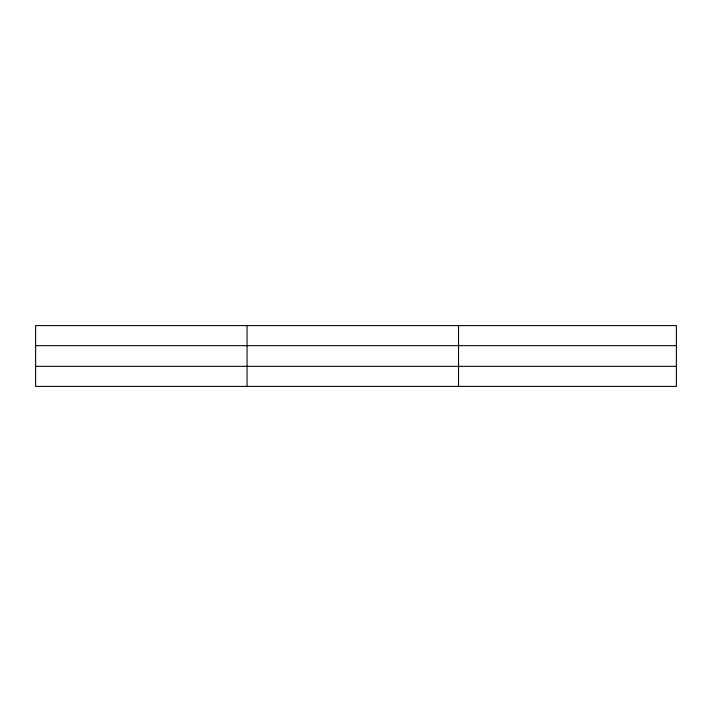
<?xml version="1.0" encoding="UTF-8"?>
<svg xmlns="http://www.w3.org/2000/svg" width="712" height="712" viewBox="0 0 712 712"><rect width="100%" height="100%" fill="white"/><g stroke="black" fill="none" stroke-linecap="round" stroke-linejoin="round"><path stroke-width="1.07" d="M247.064 325.589L247.064 386.411M458.528 325.589L458.528 386.411M676.4 345.658L676.4 325.589L35.6 325.589L35.6 386.411L676.4 386.411L676.4 345.658L35.6 345.658M35.6 366.342L676.4 366.342"/></g></svg>
